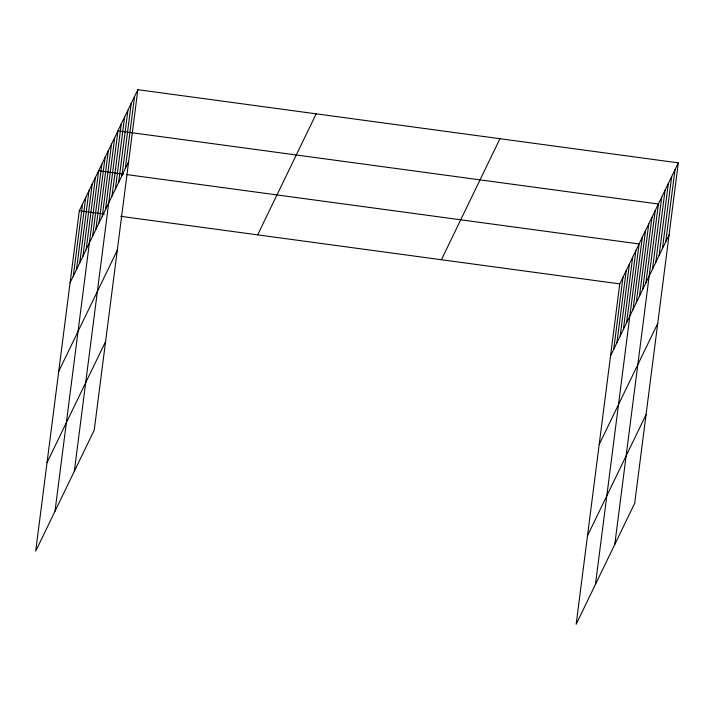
<?xml version="1.0" encoding="UTF-8"?>
<svg xmlns="http://www.w3.org/2000/svg" width="714" height="714" viewBox="0 0 714 714"><rect width="100%" height="100%" fill="white"/><g stroke="black" fill="none" stroke-linecap="round" stroke-linejoin="round"><path stroke-width="1.07" d="M137.847 89.687L79.308 210.728L35.7 551.146L94.239 430.114L137.847 89.687L678.3 162.854L634.692 503.272L576.153 624.313L619.761 283.886L678.3 162.854M73.301 276.131L82.529 204.07M76.514 269.481L85.751 197.412M79.736 262.823L88.964 190.754M82.958 256.165L92.186 184.096M86.18 249.507L95.408 177.438M55.014 511.206L98.63 170.78L123.638 174.171M92.615 236.191L101.843 164.131M95.837 229.533L105.065 157.473M99.05 222.875L108.287 150.815M102.272 216.226L111.509 144.157M105.493 209.568L114.722 137.499M74.336 471.267L117.944 130.84L658.397 204.008L614.79 544.425M112.027 196.047L121.264 123.986M115.347 189.192L124.575 117.123M118.667 182.329L127.895 110.268M121.978 175.474L131.215 103.405M125.298 168.611L134.527 96.551M613.745 349.298L622.983 277.228M616.967 342.64L626.205 270.57M620.189 335.982L629.418 263.912M623.411 329.324L632.64 257.263M626.624 322.666L635.862 250.605M595.467 584.373L639.084 243.947L126.905 174.609M633.068 309.358L642.297 237.289M636.29 302.7L645.518 230.631M639.503 296.042L648.74 223.973M642.725 289.384L651.953 217.315M645.947 282.726L655.175 210.657M652.48 269.214L661.717 197.144M655.8 262.35L665.029 190.29M659.12 255.496L668.349 183.427M662.431 248.633L671.669 176.572M665.751 241.778L674.98 169.709M70.079 282.789L128.618 161.757M58.735 371.351L117.275 250.311M47.044 462.592L105.583 341.551M257.656 234.87L316.195 113.829M441.413 259.744L499.952 138.703M610.532 355.956L669.072 234.915M599.189 444.51L657.728 323.478M587.497 535.75L646.036 414.718M79.308 210.728L104.324 214.111M120.63 216.315L619.761 283.886"/></g></svg>
